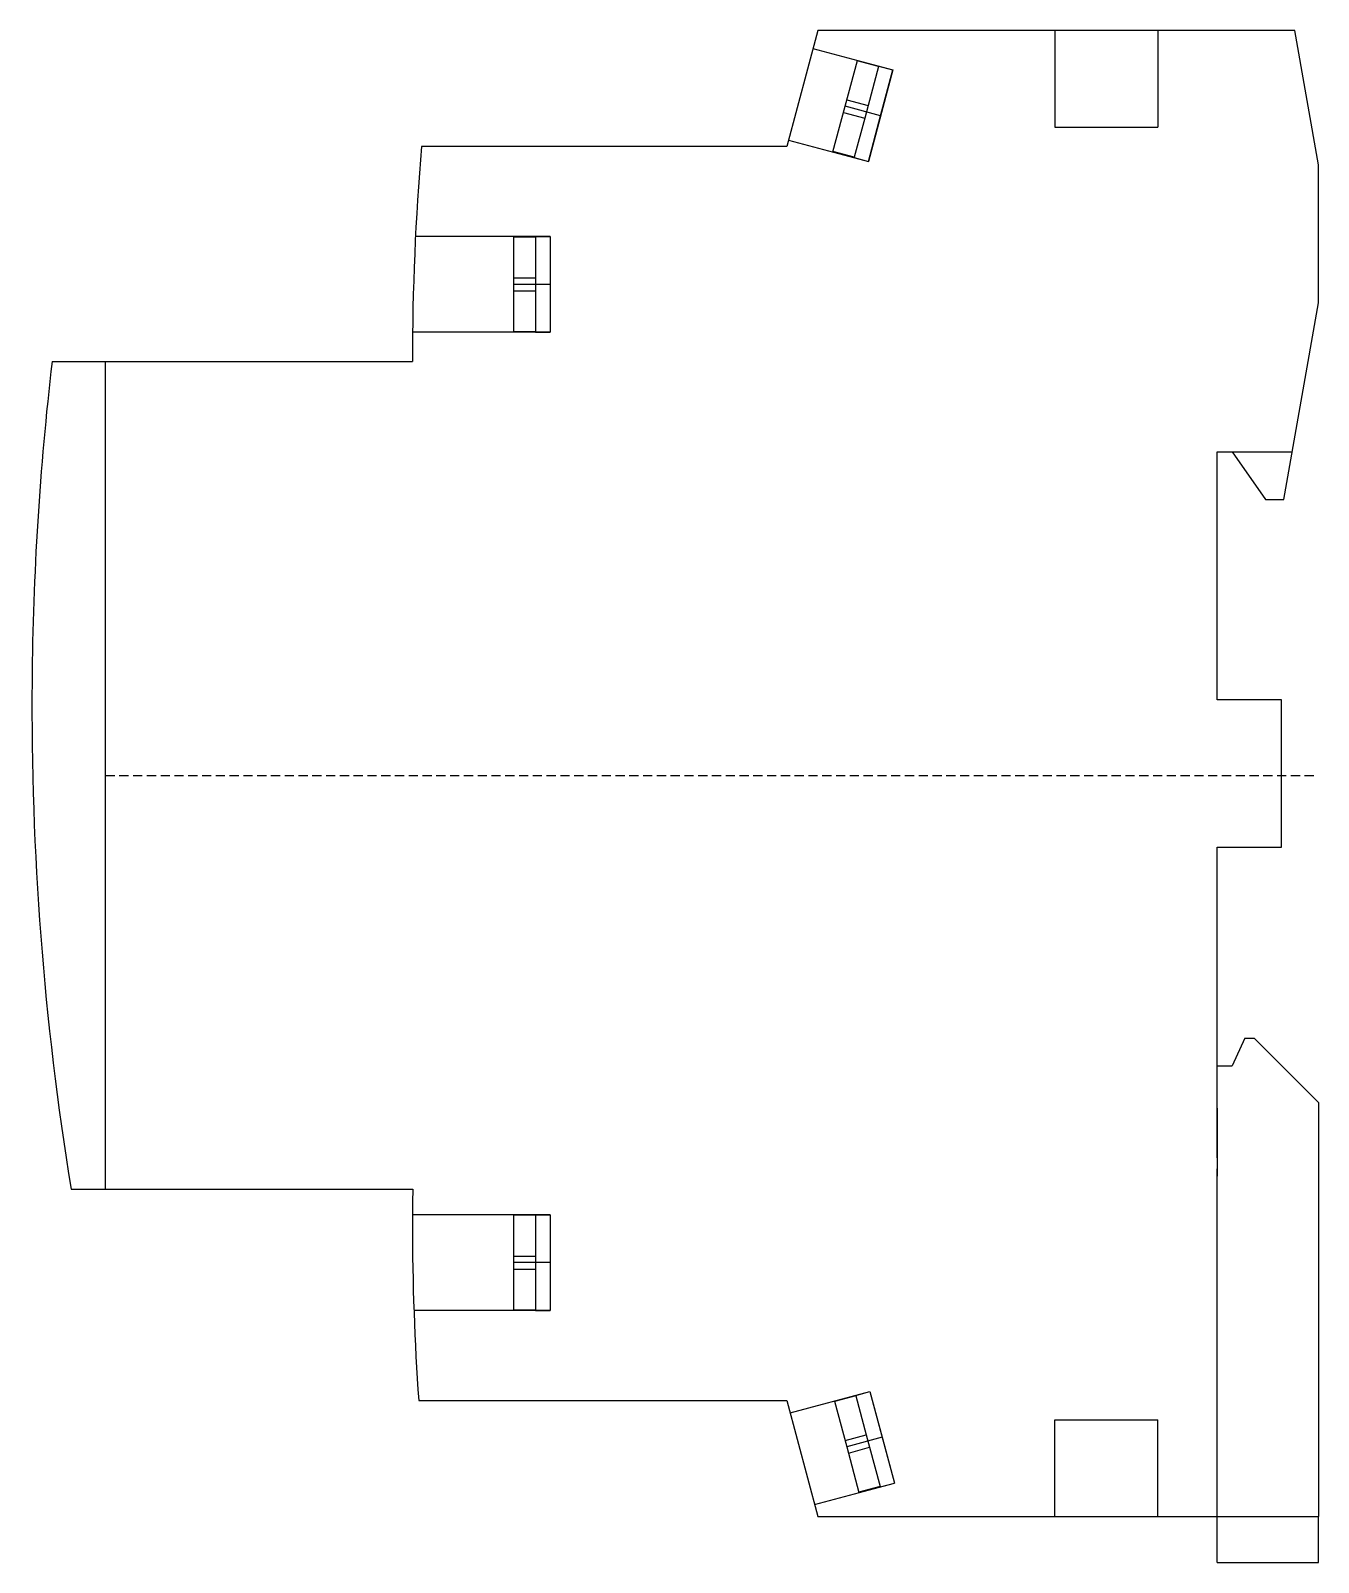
# Model space of a CAD drawing. Extents: x -0.1 to 70, y 0 to 83.3.
import ezdxf

# ---------------------------------------------------------------- set-up
doc = ezdxf.new("R2010")
doc.units = 0
doc.linetypes.add('DASHED', pattern=[0.75, 0.5, -0.25])
doc.layers.add('-15N-THT. THIẾT BỊ ĐÓNG MỞ', color=40, linetype='CONTINUOUS')

# ---------------------------------------------------------------- blocks, each defined once
blk = doc.blocks.new('06 - N - SC CTT CHIẾU HÔNG 1P A9C20731')
at = {"layer": '-15N-THT. THIẾT BỊ ĐÓNG MỞ'}
for p, q in [((38.758, 40.5), (37.07, 34.2)), ((64.713, 40.5), (38.758, 40.5)), ((38.758, 40.5), (38.758, 40.5)), ((51.666, 40.5), (51.666, 40.5)), ((51.666, 40.5), (51.666, 40.5)), ((51.666, 40.5), (51.666, 35.25)), ((57.257, 40.5), (57.257, 40.5)), ((57.257, 40.5), (57.257, 40.5)), ((57.257, 40.5), (57.257, 35.25)), ((66, 33.2), (64.713, 40.5)), ((64.713, 40.5), (64.713, 40.5)), ((38.497, 39.527), (42.844, 38.362)), ((38.497, 39.527), (42.844, 38.362)), ((40.245, 36.393), (40.912, 38.88)), ((42.065, 38.546), (40.906, 38.857)), ((42.065, 38.546), (40.906, 38.857)), ((40.912, 38.88), (42.844, 38.362)), ((42.065, 38.546), (41.495, 36.42)), ((42.844, 38.362), (41.511, 33.388)), ((42.065, 38.546), (42.071, 38.569)), ((42.071, 38.569), (42.844, 38.362)), ((42.177, 35.875), (42.844, 38.362)), ((40.336, 36.731), (40.336, 36.731)), ((40.336, 36.731), (40.336, 36.731)), ((40.336, 36.731), (41.495, 36.42)), ((39.579, 33.905), (40.245, 36.393)), ((40.155, 36.055), (40.155, 36.055)), ((40.155, 36.055), (40.155, 36.055)), ((40.155, 36.055), (41.314, 35.744)), ((42.177, 35.875), (40.245, 36.393)), ((42.177, 35.875), (40.245, 36.393)), ((42.177, 35.875), (40.245, 36.393)), ((42.177, 35.875), (40.245, 36.393)), ((41.495, 36.42), (41.314, 35.744)), ((41.495, 36.42), (41.495, 36.42)), ((41.495, 36.42), (41.495, 36.42)), ((41.511, 33.388), (42.177, 35.875)), ((41.314, 35.744), (40.744, 33.618)), ((41.314, 35.744), (41.314, 35.744)), ((41.314, 35.744), (41.314, 35.744)), ((51.666, 35.25), (57.257, 35.25)), ((51.666, 35.25), (51.666, 35.25)), ((51.666, 35.25), (51.666, 35.25)), ((57.257, 35.25), (57.257, 35.25)), ((57.257, 35.25), (57.257, 35.25)), ((37.07, 34.2), (17.199, 34.2)), ((17.199, 34.2), (17.199, 34.2)), ((37.07, 34.2), (37.07, 34.2)), ((37.164, 34.552), (41.511, 33.388)), ((37.164, 34.552), (41.511, 33.388)), ((39.579, 33.905), (41.511, 33.388)), ((40.744, 33.618), (39.585, 33.929)), ((40.744, 33.618), (39.585, 33.929)), ((40.738, 33.595), (40.744, 33.618)), ((40.738, 33.595), (41.511, 33.388)), ((66, 25.7), (66, 33.2)), ((66, 33.2), (66, 33.2)), ((24.2, 29.3), (16.866, 29.3)), ((23.4, 29.276), (22.2, 29.276)), ((22.2, 29.276), (22.2, 26.7)), ((23.4, 29.276), (22.2, 29.276)), ((23.4, 29.3), (23.4, 29.276)), ((23.4, 29.3), (24.2, 29.3)), ((23.4, 29.276), (23.4, 27.05)), ((24.2, 29.3), (24.2, 24.1)), ((24.2, 29.3), (24.2, 26.7)), ((22.2, 27.05), (22.2, 27.05)), ((22.2, 27.05), (22.2, 27.05)), ((22.2, 27.05), (23.4, 27.05)), ((24.2, 26.7), (22.2, 26.7)), ((24.2, 26.7), (22.2, 26.7)), ((22.2, 26.7), (22.2, 24.124)), ((23.4, 27.05), (23.4, 27.05)), ((23.4, 27.05), (23.4, 27.05)), ((23.4, 27.05), (23.4, 26.35)), ((24.2, 26.7), (24.2, 24.1)), ((22.2, 26.35), (22.2, 26.35)), ((22.2, 26.35), (22.2, 26.35)), ((22.2, 26.35), (23.4, 26.35)), ((23.4, 26.35), (23.4, 26.35)), ((23.4, 26.35), (23.4, 24.124)), ((23.4, 26.35), (23.4, 26.35)), ((64.113, 15), (66, 25.7)), ((66, 25.7), (66, 25.7)), ((24.2, 24.1), (16.708, 24.1)), ((23.4, 24.124), (22.2, 24.124)), ((23.4, 24.124), (22.2, 24.124)), ((23.4, 24.124), (23.4, 24.1)), ((23.4, 24.1), (24.2, 24.1)), ((-2.909, 22.5), (-2.909, 22.5)), ((-2.909, 22.5), (16.7, 22.5)), ((16.7, 22.651), (16.7, 22.651)), ((60.5, 17.6), (61.3, 17.6)), ((60.5, 4.1), (60.5, 17.6)), ((60.5, 17.6), (60.5, 17.6)), ((61.3, 17.6), (63.121, 15)), ((61.3, 17.6), (61.3, 17.6)), ((61.3, 17.6), (61.3, 17.6)), ((61.3, 17.6), (64.572, 17.6)), ((64.572, 17.6), (64.572, 17.6)), ((63.121, 15), (64.113, 15)), ((63.121, 15), (63.121, 15)), ((63.121, 15), (63.121, 15)), ((64.113, 15), (64.113, 15)), ((64.113, 15), (64.113, 15)), ((64, 4.1), (60.5, 4.1)), ((60.5, 4.1), (60.5, 4.1)), ((64, -3.9), (64, 4.1)), ((64, 4.1), (64, 4.1)), ((60.5, -3.9), (64, -3.9)), ((60.5, -18.1), (60.5, -3.9)), ((60.5, -3.9), (60.5, -3.9)), ((64, -3.9), (64, -3.9)), ((61.999, -14.3), (61.3, -15.8)), ((61.999, -14.3), (62.5, -14.3)), ((61.999, -14.3), (61.999, -14.3)), ((66, -17.8), (62.5, -14.3)), ((62.5, -14.3), (62.5, -14.3)), ((60.5, -15.8), (60.5, -15.8)), ((60.5, -15.8), (61.3, -15.8)), ((61.3, -15.8), (61.3, -15.8)), ((60.5, -18.1), (60.5, -18.1)), ((60.5, -18.1), (60.5, -18.1)), ((60.5, -18.1), (60.5, -21.8)), ((60.5, -20.188), (60.5, -18.1)), ((66, -17.8), (66, -40.3)), ((60.5, -20.8), (60.5, -20.188)), ((60.5, -20.8), (60.5, -21.4)), ((60.5, -21.786), (60.5, -21.4)), ((60.5, -25.14), (60.5, -21.786)), ((60.5, -21.8), (60.5, -21.8)), ((60.5, -22.55), (60.5, -21.8)), ((60.5, -21.8), (60.5, -21.8)), ((-1.878, -22.5), (16.717, -22.5)), ((60.5, -25.967), (60.5, -22.55)), ((24.2, -23.9), (16.701, -23.9)), ((23.4, -23.924), (22.2, -23.924)), ((22.2, -23.924), (22.2, -26.5)), ((23.4, -23.924), (22.2, -23.924)), ((23.4, -23.9), (23.4, -23.924)), ((23.4, -23.9), (24.2, -23.9)), ((23.4, -23.924), (23.4, -26.15)), ((24.2, -23.9), (24.2, -29.1)), ((24.2, -23.9), (24.2, -26.5)), ((60.5, -40.3), (60.5, -25.14)), ((60.5, -25.8), (60.5, -25.8)), ((60.5, -25.8), (60.5, -25.8)), ((22.2, -26.15), (22.2, -26.15)), ((22.2, -26.15), (22.2, -26.15)), ((22.2, -26.15), (23.4, -26.15)), ((24.2, -26.5), (22.2, -26.5)), ((24.2, -26.5), (22.2, -26.5)), ((22.2, -26.5), (22.2, -29.076)), ((23.4, -26.15), (23.4, -26.15)), ((23.4, -26.15), (23.4, -26.15)), ((23.4, -26.15), (23.4, -26.85)), ((24.2, -26.5), (24.2, -29.1)), ((60.5, -28.045), (60.5, -25.967)), ((22.2, -26.85), (22.2, -26.85)), ((22.2, -26.85), (22.2, -26.85)), ((22.2, -26.85), (23.4, -26.85)), ((23.4, -26.85), (23.4, -26.85)), ((23.4, -26.85), (23.4, -29.076)), ((23.4, -26.85), (23.4, -26.85)), ((60.5, -30.99), (60.5, -28.045)), ((24.2, -29.1), (16.782, -29.1)), ((23.4, -29.076), (22.2, -29.076)), ((23.4, -29.076), (22.2, -29.076)), ((23.4, -29.076), (23.4, -29.1)), ((23.4, -29.1), (24.2, -29.1)), ((60.5, -40.3), (60.5, -30.99)), ((17.042, -34), (17.042, -34)), ((17.042, -34), (37.07, -34)), ((37.07, -34), (38.758, -40.3)), ((37.07, -34), (37.07, -34)), ((37.25, -34.674), (41.597, -33.51)), ((37.25, -34.674), (41.597, -33.51)), ((39.665, -34.027), (41.597, -33.51)), ((39.665, -34.027), (40.332, -36.514)), ((40.83, -33.74), (39.671, -34.05)), ((40.83, -33.74), (39.671, -34.05)), ((40.824, -33.717), (41.597, -33.51)), ((40.824, -33.717), (40.83, -33.74)), ((40.83, -33.74), (41.4, -35.866)), ((41.597, -33.51), (42.93, -38.484)), ((41.597, -33.51), (42.263, -35.997)), ((51.666, -35.05), (57.257, -35.05)), ((51.666, -40.3), (51.666, -35.05)), ((51.666, -35.05), (51.666, -35.05)), ((51.666, -35.05), (51.666, -35.05)), ((57.257, -35.05), (57.257, -35.05)), ((57.257, -40.3), (57.257, -35.05)), ((57.257, -35.05), (57.257, -35.05)), ((60.5, -35.8), (60.5, -35.8)), ((60.5, -35.8), (60.5, -35.8)), ((40.241, -36.176), (41.4, -35.866)), ((40.241, -36.176), (40.241, -36.176)), ((40.241, -36.176), (40.241, -36.176)), ((42.263, -35.997), (40.332, -36.514)), ((42.263, -35.997), (40.332, -36.514)), ((42.263, -35.997), (40.332, -36.514)), ((42.263, -35.997), (40.332, -36.514)), ((40.332, -36.514), (40.998, -39.002)), ((40.422, -36.853), (41.581, -36.542)), ((41.4, -35.866), (41.4, -35.866)), ((41.4, -35.866), (41.4, -35.866)), ((41.4, -35.866), (41.581, -36.542)), ((41.581, -36.542), (41.581, -36.542)), ((41.581, -36.542), (42.151, -38.668)), ((41.581, -36.542), (41.581, -36.542)), ((42.263, -35.997), (42.93, -38.484)), ((40.422, -36.853), (40.422, -36.853)), ((40.422, -36.853), (40.422, -36.853)), ((60.5, -37.8), (60.5, -37.8)), ((38.583, -39.649), (42.93, -38.484)), ((38.583, -39.649), (42.93, -38.484)), ((42.151, -38.668), (40.992, -38.979)), ((42.151, -38.668), (40.992, -38.979)), ((40.998, -39.002), (42.93, -38.484)), ((42.157, -38.691), (42.151, -38.668)), ((42.157, -38.691), (42.93, -38.484)), ((38.758, -40.3), (66, -40.3)), ((38.758, -40.3), (38.758, -40.3)), ((51.666, -40.3), (51.666, -40.3)), ((51.666, -40.3), (51.666, -40.3)), ((57.257, -40.3), (57.257, -40.3)), ((57.257, -40.3), (57.257, -40.3)), ((60.5, -40.3), (60.5, -40.3)), ((60.5, -42.8), (60.5, -40.3)), ((66, -42.8), (66, -40.3)), ((60.5, -42.8), (60.5, -42.8)), ((60.5, -42.8), (61.661, -42.8)), ((61.661, -42.8), (61.661, -42.8)), ((61.661, -42.8), (61.661, -42.8)), ((61.661, -42.8), (66, -42.8)), ((66, -42.8), (66, -42.8))]:
    blk.add_line(p, q, dxfattribs=at)
at = {"layer": '-15N-THT. THIẾT BỊ ĐÓNG MỞ', "color": 1}
blk.add_line((0, -22.5), (0, 22.5), dxfattribs=at)
at = {"layer": '-15N-THT. THIẾT BỊ ĐÓNG MỞ', "color": 6, "linetype": 'DASHED'}
blk.add_line((0, 0), (66, 0), dxfattribs=at)
at = {"layer": '-15N-THT. THIẾT BỊ ĐÓNG MỞ'}
for centre, radius, start, end in [((150.642, 22.65), 133.942, 175.05313, 180.06413), ((156.924, 3.746), 160.93, 173.30788, 179.51796), ((158.81, 3.738), 162.816, 179.52062, 189.27366), ((123.043, -24.4), 106.343, 178.97625, 180), ((151.8, -24.4), 135.1, 180, 184.07476)]:
    blk.add_arc(centre, radius, start, end, dxfattribs=at)

msp = doc.modelspace()

# ---------------------------------------------------------------- block references
msp.add_blockref('06 - N - SC CTT CHIẾU HÔNG 1P A9C20731', (4.006, 42.8))

doc.saveas('drawing.dxf')
